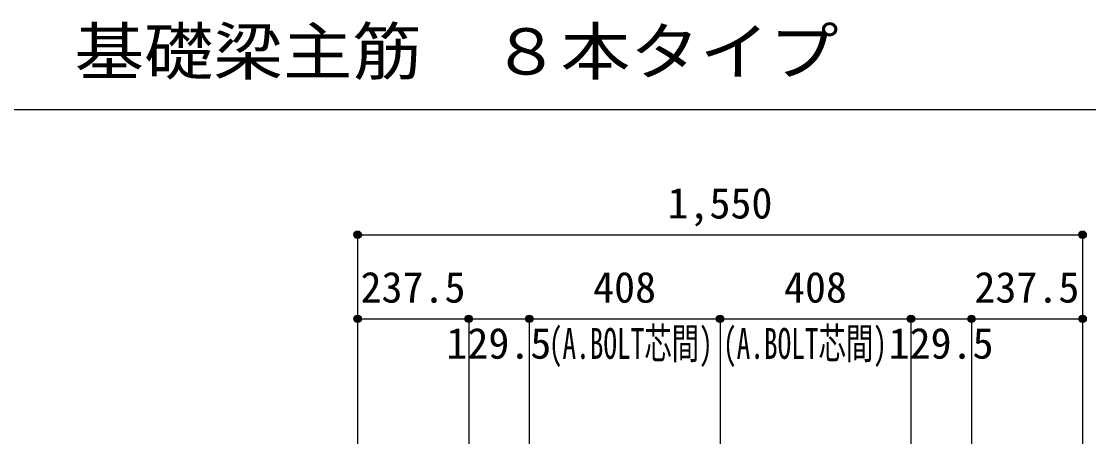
# Model space of a CAD drawing. Units: millimetres at full size, sheet at 1:30. Extents: x -5973 to 5954, y -4195 to 4201.
# Drawn here: x -942 to 1340, y -937 to -33 of the extents above; entities that cross this region are included whole.
import ezdxf
from ezdxf.enums import TextEntityAlignment as Align

# ---------------------------------------------------------------- set-up
doc = ezdxf.new("R2010")
doc.units = ezdxf.units.MM
doc.header["$LTSCALE"] = 30
doc.header["$PDMODE"] = 32
doc.header["$PDSIZE"] = 15
for name, color, linetype in [('0-7_文字', 4, 'Continuous'), ('0-D_寸法', 4, 'Continuous'), ('6-7_文字', 7, 'Continuous'), ('F-0_枠', 6, 'Continuous')]:
    doc.layers.add(name, color=color, linetype=linetype)
doc.styles.add('ＭＳ ゴシック', font='')
doc.styles.get('ＭＳ ゴシック').set_extended_font_data('MS Gothic')

msp = doc.modelspace()

# ---------------------------------------------------------------- linework, layer by layer
at = {"layer": '0-D_寸法'}
for p, q in [((-222.56, -490.12), (-222.56, -670.12)), ((-222.56, -490.12), (-222.56, -670.12)), ((-222.56, -490.12), (1327.44, -490.12)), ((-222.56, -490.12), (1327.44, -490.12)), ((1327.44, -490.12), (1327.44, -670.12)), ((-222.56, -670.12), (14.94, -670.12)), ((-222.56, -670.12), (-222.56, -937.16)), ((14.94, -670.12), (14.94, -937.16)), ((14.94, -670.12), (144.44, -670.12)), ((144.44, -670.12), (144.44, -937.16)), ((144.44, -670.12), (552.44, -670.12)), ((552.44, -670.12), (552.44, -937.16)), ((552.44, -670.12), (960.44, -670.12)), ((960.44, -670.12), (960.44, -937.16)), ((960.44, -670.12), (1089.94, -670.12)), ((1089.94, -670.12), (1089.94, -937.16)), ((1089.94, -670.12), (1327.44, -670.12)), ((1327.44, -670.12), (1327.44, -937.16)), ((1327.44, -670.12), (1327.44, -937.16))]:
    msp.add_line(p, q, dxfattribs=at)
for centre, radius in [((-222.56, -490.12), 8), ((-222.56, -490.12), 7.2), ((-222.56, -490.12), 6.4), ((-222.56, -490.12), 5.6), ((-222.56, -490.12), 4.8), ((-222.56, -490.12), 4), ((-222.56, -490.12), 3.2), ((-222.56, -490.12), 2.4), ((-222.56, -490.12), 1.6), ((-222.56, -490.12), 0.8), ((1327.44, -490.12), 8), ((1327.44, -490.12), 7.2), ((1327.44, -490.12), 6.4), ((1327.44, -490.12), 5.6), ((1327.44, -490.12), 4.8), ((1327.44, -490.12), 4), ((1327.44, -490.12), 3.2), ((1327.44, -490.12), 2.4), ((1327.44, -490.12), 1.6), ((1327.44, -490.12), 0.8), ((-222.56, -670.12), 8), ((-222.56, -670.12), 7.2), ((-222.56, -670.12), 6.4), ((-222.56, -670.12), 5.6), ((-222.56, -670.12), 4.8), ((-222.56, -670.12), 4), ((-222.56, -670.12), 3.2), ((-222.56, -670.12), 2.4), ((-222.56, -670.12), 1.6), ((-222.56, -670.12), 0.8), ((14.94, -670.12), 8), ((14.94, -670.12), 7.2), ((14.94, -670.12), 6.4), ((14.94, -670.12), 5.6), ((14.94, -670.12), 4.8), ((14.94, -670.12), 4), ((14.94, -670.12), 3.2), ((14.94, -670.12), 2.4), ((14.94, -670.12), 1.6), ((14.94, -670.12), 0.8), ((144.44, -670.12), 8), ((144.44, -670.12), 7.2), ((144.44, -670.12), 6.4), ((144.44, -670.12), 5.6), ((144.44, -670.12), 4.8), ((144.44, -670.12), 4), ((144.44, -670.12), 3.2), ((144.44, -670.12), 2.4), ((144.44, -670.12), 1.6), ((144.44, -670.12), 0.8), ((552.44, -670.12), 8), ((552.44, -670.12), 7.2), ((552.44, -670.12), 6.4), ((552.44, -670.12), 5.6), ((552.44, -670.12), 4.8), ((552.44, -670.12), 4), ((552.44, -670.12), 3.2), ((552.44, -670.12), 2.4), ((552.44, -670.12), 1.6), ((552.44, -670.12), 0.8), ((960.44, -670.12), 8), ((960.44, -670.12), 7.2), ((960.44, -670.12), 6.4), ((960.44, -670.12), 5.6), ((960.44, -670.12), 4.8), ((960.44, -670.12), 4), ((960.44, -670.12), 3.2), ((960.44, -670.12), 2.4), ((960.44, -670.12), 1.6), ((960.44, -670.12), 0.8), ((1089.94, -670.12), 8), ((1089.94, -670.12), 7.2), ((1089.94, -670.12), 6.4), ((1089.94, -670.12), 5.6), ((1089.94, -670.12), 4.8), ((1089.94, -670.12), 4), ((1089.94, -670.12), 3.2), ((1089.94, -670.12), 2.4), ((1089.94, -670.12), 1.6), ((1089.94, -670.12), 0.8), ((1327.44, -670.12), 8), ((1327.44, -670.12), 7.2), ((1327.44, -670.12), 6.4), ((1327.44, -670.12), 5.6), ((1327.44, -670.12), 4.8), ((1327.44, -670.12), 4), ((1327.44, -670.12), 3.2), ((1327.44, -670.12), 2.4), ((1327.44, -670.12), 1.6), ((1327.44, -670.12), 0.8)]:
    msp.add_circle(centre, radius, dxfattribs=at)
at = {"layer": '0-D_寸法', "color": 7}
for p in [(-222.56, -490.12), (-222.56, -490.12), (1327.44, -490.12), (-222.56, -670.12), (-222.56, -670.12), (14.94, -670.12), (14.94, -670.12), (144.44, -670.12), (144.44, -670.12), (552.44, -670.12), (552.44, -670.12), (960.44, -670.12), (960.44, -670.12), (1089.94, -670.12), (1089.94, -670.12), (1327.44, -670.12), (1327.44, -670.12)]:
    msp.add_point(p, dxfattribs=at)
at = {"layer": 'F-0_枠', "color": 2}
msp.add_line((-5972.88, -222.05), (3723.6, -222.05), dxfattribs=at)

# ---------------------------------------------------------------- texts
at = {"layer": '0-7_文字', "style": 'ＭＳ ゴシック', "width": 0.65}
for p in [(186.22, -775.43), (558.66, -775.43)]:
    msp.add_text('(A.BOLT芯間)', height=65.98, dxfattribs=at).set_placement(p, align=Align.BOTTOM_LEFT)
at = {"layer": '0-D_寸法', "style": 'ＭＳ ゴシック'}
for s, p in [('1,550', (439.94, -475.12)), ('237.5', (-216.31, -655.12)), ('408', (280.94, -655.12)), ('408', (688.94, -655.12)), ('237.5', (1096.19, -655.12)), ('129.5', (-32.81, -775.12)), ('129.5', (912.69, -775.12))]:
    msp.add_text(s, height=65.98, dxfattribs=at).set_placement(p, align=Align.BOTTOM_LEFT)
at = {"layer": '6-7_文字', "color": 2, "style": 'ＭＳ ゴシック', "width": 1.1}
msp.add_text('\u3000\u3000基礎梁主筋\u3000８本タイプ', height=98.97, dxfattribs=at).set_placement((-1124.64, -177.05), align=Align.BOTTOM_LEFT)

doc.saveas('drawing.dxf')
